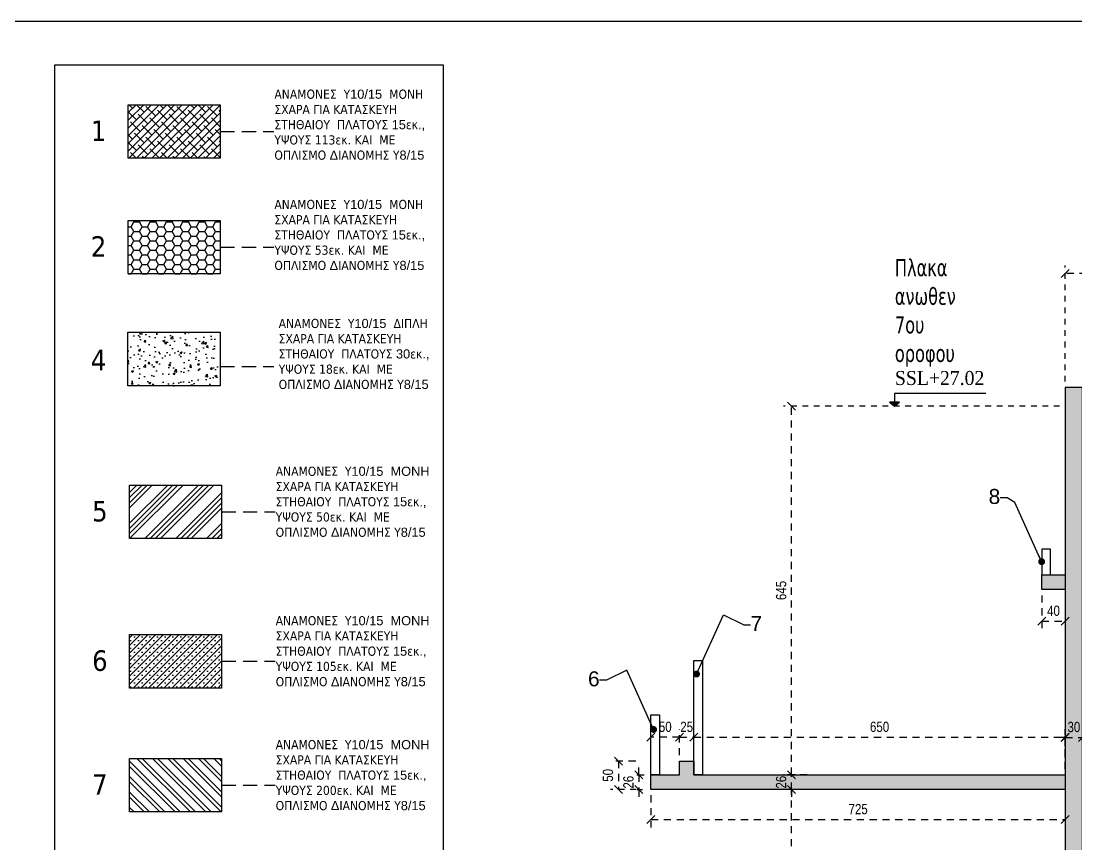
# Model space of a CAD drawing. Header units: millimetres. Extents: x -2171 to 1563, y -1758 to -1505.
# Drawn here: x 937.24 to 955.69, y -1605.25 to -1590.85 of the extents above; entities that cross this region are included whole.
import ezdxf
from ezdxf.enums import TextEntityAlignment as Align

# ---------------------------------------------------------------- set-up
doc = ezdxf.new("R2010")
doc.units = ezdxf.units.MM
doc.header["$PDMODE"] = 32
for name, pattern in [('DASHDOT', [25.4, 12.7, -6.35, 0, -6.35]), ('DASHED2', [0.375, 0.25, -0.125]), ('HIDDEN', [0.375, 0.25, -0.125]), ('HIDDEN2', [0.1875, 0.125, -0.0625])]:
    doc.linetypes.add(name, pattern=pattern)
doc.layers.get('Defpoints').update_dxf_attribs({"color": 6})
for name, color, linetype in [('-S-AKSONES', 50, 'DASHDOT'), ('-S_TEXT', 3, 'Continuous'), ('A-TEXT', 7, 'Continuous'), ('AM_5', 7, 'Continuous'), ('Geo_Beam_0', 94, 'Continuous'), ('Geo_Lines_-1', 94, 'Continuous'), ('Geo_Lines_0', 7, 'Continuous'), ('Geo_Lines_3', 7, 'Continuous'), ('Sect_Dim', 7, 'Continuous'), ('Sect_Fill', 7, 'Continuous'), ('Sect_Line_Bold', 7, 'Continuous'), ('STITHAIO', 94, 'Continuous')]:
    doc.layers.add(name, color=color, linetype=linetype)
doc.styles.add('1-100', font='arial.ttf', dxfattribs={"width": 0.8})
doc.styles.add('ag', font='arial.ttf', dxfattribs={"height": 0.25})
doc.styles.add('GR-SIMPL', font='GR-SIMPL.shx', dxfattribs={"width": 0.8})
doc.styles.add('S1TmsNwRmn11_b_934_161', font='times.ttf', dxfattribs={"width": 0.933629, "height": 0.001087})
doc.styles.get("Standard").update_dxf_attribs({"font": 'tahoma.ttf'})
doc.dimstyles.new('CHRISTOFOROS', dxfattribs={"dimscale": 0.2, "dimtxt": 0.25, "dimasz": 0.6, "dimexe": 0, "dimexo": 0, "dimgap": 0, "dimtad": 0, "dimdec": 0, "dimlfac": 100, "dimzin": 0, "dimdsep": 46, "dimtxsty": 'ag', "dimblk": 'ARCHTICK', "dimcen": 0, "dimclrd": 256, "dimclre": 256, "dimclrt": 1, "dimaunit": 1, "dimadec": 0, "dimazin": 0, "dimtfac": 1, "dimtdec": 0, "dimtofl": 0, "dimtmove": 0, "dimatfit": 3, "dimfxl": 1, "dimtolj": 1, "dimtzin": 0, "dimlwd": -1, "dimlwe": -1, "dimarcsym": 0})
doc.dimstyles.new('Copy of 1-100', dxfattribs={"dimtxt": 0.18, "dimasz": 0.14, "dimexe": 0.14, "dimexo": 0.1, "dimgap": 0.09, "dimtad": 1, "dimdec": 0, "dimlfac": 100, "dimrnd": 5, "dimzin": 5, "dimdsep": 46, "dimtxsty": '1-100', "dimblk": 'OBLIQUE', "dimcen": 0.09, "dimclrd": 1, "dimclre": 1, "dimclrt": 2, "dimadec": 0, "dimazin": 0, "dimtfac": 1, "dimtdec": 0, "dimtix": 1, "dimtmove": 2, "dimatfit": 3, "dimfxl": 5, "dimfxlon": 1, "dimtolj": 1, "dimtzin": 5, "dimarcsym": 0})

# ---------------------------------------------------------------- blocks, each defined once
blk = doc.blocks.new('_Oblique')
at = {"color": 0, "linetype": 'ByBlock', "lineweight": -2}
blk.add_line((-0.5, -0.5), (0.5, 0.5), dxfattribs=at)
blk = doc.blocks.new('*D979')
at = {"layer": 'AM_5', "color": 1, "linetype": 'HIDDEN', "lineweight": -2, "ltscale": 0.5, "transparency": 16777216}
blk.add_line((947.991, -1603.804), (947.547, -1603.804), dxfattribs=at)
at = {"layer": 'AM_5', "color": 1, "linetype": 'DASHED2', "lineweight": -2, "ltscale": 0.5, "transparency": 16777216}
blk.add_line((947.687, -1603.804), (947.687, -1604.304), dxfattribs=at)
at = {"layer": 'AM_5', "color": 1, "linetype": 'HIDDEN2', "lineweight": -2, "ltscale": 0.5, "transparency": 16777216}
blk.add_line((947.991, -1604.304), (947.547, -1604.304), dxfattribs=at)
at = {"layer": 'Defpoints', "color": 0, "ltscale": 0.5, "transparency": 16777216}
for p in [(948.091, -1603.804), (947.687, -1604.304), (948.091, -1604.304)]:
    blk.add_point(p, dxfattribs=at)
at = {"layer": 'AM_5', "color": 1, "lineweight": -2, "ltscale": 0.5, "transparency": 16777216, "xscale": 0.14, "yscale": 0.14, "zscale": 0.14}
for p, rotation in [((947.687, -1603.804), 90), ((947.687, -1604.304), 270)]:
    blk.add_blockref('_Oblique', p, dxfattribs=dict(at, rotation=rotation))
at = {"layer": 'AM_5', "color": 2, "ltscale": 0.5, "transparency": 16777216, "insert": (947.505, -1604.054), "char_height": 0.18, "attachment_point": 5, "rotation": 90, "style": '1-100'}
blk.add_mtext('\\A1;50', dxfattribs=at)
blk = doc.blocks.new('*D980')
at = {"layer": 'AM_5', "color": 1, "linetype": 'HIDDEN', "lineweight": -2, "ltscale": 0.5, "transparency": 16777216}
blk.add_line((948.01, -1604.044), (948.185, -1604.044), dxfattribs=at)
at = {"layer": 'AM_5', "color": 1, "linetype": 'DASHED2', "lineweight": -2, "ltscale": 0.5, "transparency": 16777216}
for p, q in [((948.045, -1604.044), (948.045, -1603.904)), ((948.045, -1604.044), (948.045, -1604.304)), ((948.045, -1604.304), (948.045, -1604.444))]:
    blk.add_line(p, q, dxfattribs=at)
at = {"layer": 'AM_5', "color": 1, "linetype": 'HIDDEN2', "lineweight": -2, "ltscale": 0.5, "transparency": 16777216}
blk.add_line((948.01, -1604.304), (948.185, -1604.304), dxfattribs=at)
at = {"layer": 'Defpoints', "color": 0, "ltscale": 0.5, "transparency": 16777216}
for p in [(947.91, -1604.044), (947.91, -1604.304), (948.045, -1604.304)]:
    blk.add_point(p, dxfattribs=at)
at = {"layer": 'AM_5', "color": 1, "lineweight": -2, "ltscale": 0.5, "transparency": 16777216, "xscale": 0.14, "yscale": 0.14, "zscale": 0.14}
for p, rotation in [((948.045, -1604.044), 270), ((948.045, -1604.304), 90)]:
    blk.add_blockref('_Oblique', p, dxfattribs=dict(at, rotation=rotation))
at = {"layer": 'AM_5', "color": 2, "ltscale": 0.5, "transparency": 16777216, "insert": (947.863, -1604.174), "char_height": 0.18, "attachment_point": 5, "rotation": 90, "style": '1-100'}
blk.add_mtext('\\A1;26', dxfattribs=at)
blk = doc.blocks.new('*D981')
at = {"layer": 'AM_5', "color": 1, "linetype": 'HIDDEN', "lineweight": -2, "ltscale": 0.5, "transparency": 16777216}
blk.add_line((948.757, -1603.704), (948.757, -1603.248), dxfattribs=at)
at = {"layer": 'AM_5', "color": 1, "linetype": 'HIDDEN2', "lineweight": -2, "ltscale": 0.5, "transparency": 16777216}
blk.add_line((949.007, -1603.704), (949.007, -1603.248), dxfattribs=at)
at = {"layer": 'AM_5', "color": 1, "linetype": 'DASHED2', "lineweight": -2, "ltscale": 0.5, "transparency": 16777216}
for p, q in [((948.757, -1603.388), (948.617, -1603.388)), ((948.757, -1603.388), (949.007, -1603.388)), ((949.007, -1603.388), (949.147, -1603.388))]:
    blk.add_line(p, q, dxfattribs=at)
at = {"layer": 'Defpoints', "color": 0, "ltscale": 0.5, "transparency": 16777216}
for p in [(949.007, -1603.388), (948.757, -1603.804), (949.007, -1603.804)]:
    blk.add_point(p, dxfattribs=at)
at = {"layer": 'AM_5', "color": 1, "lineweight": -2, "ltscale": 0.5, "transparency": 16777216, "xscale": 0.14, "yscale": 0.14, "zscale": 0.14}
blk.add_blockref('_Oblique', (948.757, -1603.388), dxfattribs=at)
at = {"layer": 'AM_5', "color": 1, "lineweight": -2, "ltscale": 0.5, "transparency": 16777216, "xscale": 0.14, "yscale": 0.14, "zscale": 0.14, "rotation": 180}
blk.add_blockref('_Oblique', (949.007, -1603.388), dxfattribs=at)
at = {"layer": 'AM_5', "color": 2, "ltscale": 0.5, "transparency": 16777216, "insert": (948.882, -1603.206), "char_height": 0.18, "attachment_point": 5, "style": '1-100'}
blk.add_mtext('\\A1;25', dxfattribs=at)
blk = doc.blocks.new('*D982')
at = {"layer": 'AM_5', "color": 1, "linetype": 'HIDDEN', "lineweight": -2, "ltscale": 0.5, "transparency": 16777216}
blk.add_line((949.007, -1603.704), (949.007, -1603.248), dxfattribs=at)
at = {"layer": 'AM_5', "color": 1, "linetype": 'HIDDEN2', "lineweight": -2, "ltscale": 0.5, "transparency": 16777216}
blk.add_line((955.507, -1603.944), (955.507, -1603.248), dxfattribs=at)
at = {"layer": 'AM_5', "color": 1, "linetype": 'DASHED2', "lineweight": -2, "ltscale": 0.5, "transparency": 16777216}
blk.add_line((949.007, -1603.388), (955.507, -1603.388), dxfattribs=at)
at = {"layer": 'Defpoints', "color": 0, "ltscale": 0.5, "transparency": 16777216}
for p in [(955.507, -1603.388), (949.007, -1603.804), (955.507, -1604.044)]:
    blk.add_point(p, dxfattribs=at)
at = {"layer": 'AM_5', "color": 1, "lineweight": -2, "ltscale": 0.5, "transparency": 16777216, "xscale": 0.14, "yscale": 0.14, "zscale": 0.14, "rotation": 180}
blk.add_blockref('_Oblique', (949.007, -1603.388), dxfattribs=at)
at = {"layer": 'AM_5', "color": 1, "lineweight": -2, "ltscale": 0.5, "transparency": 16777216, "xscale": 0.14, "yscale": 0.14, "zscale": 0.14}
blk.add_blockref('_Oblique', (955.507, -1603.388), dxfattribs=at)
at = {"layer": 'AM_5', "color": 2, "ltscale": 0.5, "transparency": 16777216, "insert": (952.257, -1603.206), "char_height": 0.18, "attachment_point": 5, "style": '1-100'}
blk.add_mtext('\\A1;650', dxfattribs=at)
blk = doc.blocks.new('*D983')
at = {"layer": 'AM_5', "color": 1, "linetype": 'HIDDEN2', "lineweight": -2, "ltscale": 0.5, "transparency": 16777216}
blk.add_line((948.257, -1603.944), (948.257, -1603.248), dxfattribs=at)
at = {"layer": 'AM_5', "color": 1, "linetype": 'HIDDEN', "lineweight": -2, "ltscale": 0.5, "transparency": 16777216}
blk.add_line((948.757, -1603.704), (948.757, -1603.248), dxfattribs=at)
at = {"layer": 'AM_5', "color": 1, "linetype": 'DASHED2', "lineweight": -2, "ltscale": 0.5, "transparency": 16777216}
blk.add_line((948.757, -1603.388), (948.257, -1603.388), dxfattribs=at)
at = {"layer": 'Defpoints', "color": 0, "ltscale": 0.5, "transparency": 16777216}
for p in [(948.257, -1603.388), (948.757, -1603.804), (948.257, -1604.044)]:
    blk.add_point(p, dxfattribs=at)
at = {"layer": 'AM_5', "color": 1, "lineweight": -2, "ltscale": 0.5, "transparency": 16777216, "xscale": 0.14, "yscale": 0.14, "zscale": 0.14, "rotation": 180}
blk.add_blockref('_Oblique', (948.257, -1603.388), dxfattribs=at)
at = {"layer": 'AM_5', "color": 1, "lineweight": -2, "ltscale": 0.5, "transparency": 16777216, "xscale": 0.14, "yscale": 0.14, "zscale": 0.14}
blk.add_blockref('_Oblique', (948.757, -1603.388), dxfattribs=at)
at = {"layer": 'AM_5', "color": 2, "ltscale": 0.5, "transparency": 16777216, "insert": (948.507, -1603.206), "char_height": 0.18, "attachment_point": 5, "style": '1-100'}
blk.add_mtext('\\A1;50', dxfattribs=at)
blk = doc.blocks.new('*D984')
at = {"layer": 'AM_5', "color": 1, "linetype": 'HIDDEN', "lineweight": -2, "ltscale": 0.5, "transparency": 16777216}
blk.add_line((948.257, -1604.404), (948.257, -1604.968), dxfattribs=at)
at = {"layer": 'AM_5', "color": 1, "linetype": 'HIDDEN2', "lineweight": -2, "ltscale": 0.5, "transparency": 16777216}
blk.add_line((955.507, -1604.404), (955.507, -1604.968), dxfattribs=at)
at = {"layer": 'AM_5', "color": 1, "linetype": 'DASHED2', "lineweight": -2, "ltscale": 0.5, "transparency": 16777216}
blk.add_line((948.257, -1604.828), (955.507, -1604.828), dxfattribs=at)
at = {"layer": 'Defpoints', "color": 0, "ltscale": 0.5, "transparency": 16777216}
for p in [(948.257, -1604.304), (955.507, -1604.304), (955.507, -1604.828)]:
    blk.add_point(p, dxfattribs=at)
at = {"layer": 'AM_5', "color": 1, "lineweight": -2, "ltscale": 0.5, "transparency": 16777216, "xscale": 0.14, "yscale": 0.14, "zscale": 0.14, "rotation": 180}
blk.add_blockref('_Oblique', (948.257, -1604.828), dxfattribs=at)
at = {"layer": 'AM_5', "color": 1, "lineweight": -2, "ltscale": 0.5, "transparency": 16777216, "xscale": 0.14, "yscale": 0.14, "zscale": 0.14}
blk.add_blockref('_Oblique', (955.507, -1604.828), dxfattribs=at)
at = {"layer": 'AM_5', "color": 2, "ltscale": 0.5, "transparency": 16777216, "insert": (951.882, -1604.646), "char_height": 0.18, "attachment_point": 5, "style": '1-100'}
blk.add_mtext('\\A1;725', dxfattribs=at)
blk = doc.blocks.new('*D995')
at = {"layer": 'AM_5', "color": 1, "linetype": 'HIDDEN2', "lineweight": -2, "ltscale": 0.5, "transparency": 16777216}
blk.add_line((955.507, -1597.164), (955.507, -1595.133), dxfattribs=at)
at = {"layer": 'AM_5', "color": 1, "linetype": 'HIDDEN', "lineweight": -2, "ltscale": 0.5, "transparency": 16777216}
blk.add_line((963.307, -1595.964), (963.307, -1595.133), dxfattribs=at)
at = {"layer": 'AM_5', "color": 1, "linetype": 'DASHED2', "lineweight": -2, "ltscale": 0.5, "transparency": 16777216}
blk.add_line((963.307, -1595.273), (955.507, -1595.273), dxfattribs=at)
at = {"layer": 'Defpoints', "color": 0, "ltscale": 0.5, "transparency": 16777216}
for p in [(955.507, -1595.273), (963.307, -1596.064), (955.507, -1597.264)]:
    blk.add_point(p, dxfattribs=at)
at = {"layer": 'AM_5', "color": 1, "lineweight": -2, "ltscale": 0.5, "transparency": 16777216, "xscale": 0.14, "yscale": 0.14, "zscale": 0.14, "rotation": 180}
blk.add_blockref('_Oblique', (955.507, -1595.273), dxfattribs=at)
at = {"layer": 'AM_5', "color": 1, "lineweight": -2, "ltscale": 0.5, "transparency": 16777216, "xscale": 0.14, "yscale": 0.14, "zscale": 0.14}
blk.add_blockref('_Oblique', (963.307, -1595.273), dxfattribs=at)
at = {"layer": 'AM_5', "color": 2, "ltscale": 0.5, "transparency": 16777216, "insert": (959.407, -1595.091), "char_height": 0.18, "attachment_point": 5, "style": '1-100'}
blk.add_mtext('\\A1;780', dxfattribs=at)
blk = doc.blocks.new('*D1004')
at = {"layer": 'AM_5', "color": 1, "linetype": 'HIDDEN2', "lineweight": -2, "ltscale": 0.5, "transparency": 16777216}
blk.add_line((951.028, -1604.304), (950.577, -1604.304), dxfattribs=at)
at = {"layer": 'AM_5', "color": 1, "linetype": 'DASHED2', "lineweight": -2, "ltscale": 0.5, "transparency": 16777216}
blk.add_line((950.717, -1607.544), (950.717, -1604.304), dxfattribs=at)
at = {"layer": 'AM_5', "color": 1, "linetype": 'HIDDEN', "lineweight": -2, "ltscale": 0.5, "transparency": 16777216}
blk.add_line((950.844, -1607.544), (950.577, -1607.544), dxfattribs=at)
at = {"layer": 'Defpoints', "color": 0, "ltscale": 0.5, "transparency": 16777216}
for p in [(950.717, -1604.304), (951.128, -1604.304), (950.944, -1607.544)]:
    blk.add_point(p, dxfattribs=at)
at = {"layer": 'AM_5', "color": 1, "lineweight": -2, "ltscale": 0.5, "transparency": 16777216, "xscale": 0.14, "yscale": 0.14, "zscale": 0.14}
for p, rotation in [((950.717, -1604.304), 90), ((950.717, -1607.544), 270)]:
    blk.add_blockref('_Oblique', p, dxfattribs=dict(at, rotation=rotation))
at = {"layer": 'AM_5', "color": 2, "ltscale": 0.5, "transparency": 16777216, "insert": (950.535, -1605.924), "char_height": 0.18, "attachment_point": 5, "rotation": 90, "style": '1-100'}
blk.add_mtext('\\A1;324', dxfattribs=at)
blk = doc.blocks.new('*D1005')
at = {"layer": 'AM_5', "color": 1, "linetype": 'HIDDEN2', "lineweight": -2, "ltscale": 0.5, "transparency": 16777216}
blk.add_line((950.99, -1604.044), (950.577, -1604.044), dxfattribs=at)
at = {"layer": 'AM_5', "color": 1, "linetype": 'DASHED2', "lineweight": -2, "ltscale": 0.5, "transparency": 16777216}
for p, q in [((950.717, -1604.044), (950.717, -1603.904)), ((950.717, -1604.304), (950.717, -1604.044)), ((950.717, -1604.304), (950.717, -1604.444))]:
    blk.add_line(p, q, dxfattribs=at)
at = {"layer": 'AM_5', "color": 1, "linetype": 'HIDDEN', "lineweight": -2, "ltscale": 0.5, "transparency": 16777216}
blk.add_line((951.028, -1604.304), (950.577, -1604.304), dxfattribs=at)
at = {"layer": 'Defpoints', "color": 0, "ltscale": 0.5, "transparency": 16777216}
for p in [(950.717, -1604.044), (951.09, -1604.044), (951.128, -1604.304)]:
    blk.add_point(p, dxfattribs=at)
at = {"layer": 'AM_5', "color": 1, "lineweight": -2, "ltscale": 0.5, "transparency": 16777216, "xscale": 0.14, "yscale": 0.14, "zscale": 0.14}
for p, rotation in [((950.717, -1604.044), 270), ((950.717, -1604.304), 90)]:
    blk.add_blockref('_Oblique', p, dxfattribs=dict(at, rotation=rotation))
at = {"layer": 'AM_5', "color": 2, "ltscale": 0.5, "transparency": 16777216, "insert": (950.535, -1604.174), "char_height": 0.18, "attachment_point": 5, "rotation": 90, "style": '1-100'}
blk.add_mtext('\\A1;26', dxfattribs=at)
blk = doc.blocks.new('*D1006')
at = {"layer": 'AM_5', "color": 1, "linetype": 'HIDDEN2', "lineweight": -2, "ltscale": 0.5, "transparency": 16777216}
blk.add_line((955.407, -1597.594), (950.577, -1597.594), dxfattribs=at)
at = {"layer": 'AM_5', "color": 1, "linetype": 'DASHED2', "lineweight": -2, "ltscale": 0.5, "transparency": 16777216}
blk.add_line((950.717, -1604.044), (950.717, -1597.594), dxfattribs=at)
at = {"layer": 'AM_5', "color": 1, "linetype": 'HIDDEN', "lineweight": -2, "ltscale": 0.5, "transparency": 16777216}
blk.add_line((950.99, -1604.044), (950.577, -1604.044), dxfattribs=at)
at = {"layer": 'Defpoints', "color": 0, "ltscale": 0.5, "transparency": 16777216}
for p in [(950.717, -1597.594), (955.507, -1597.594), (951.09, -1604.044)]:
    blk.add_point(p, dxfattribs=at)
at = {"layer": 'AM_5', "color": 1, "lineweight": -2, "ltscale": 0.5, "transparency": 16777216, "xscale": 0.14, "yscale": 0.14, "zscale": 0.14}
for p, rotation in [((950.717, -1597.594), 90), ((950.717, -1604.044), 270)]:
    blk.add_blockref('_Oblique', p, dxfattribs=dict(at, rotation=rotation))
at = {"layer": 'AM_5', "color": 2, "ltscale": 0.5, "transparency": 16777216, "insert": (950.535, -1600.819), "char_height": 0.18, "attachment_point": 5, "rotation": 90, "style": '1-100'}
blk.add_mtext('\\A1;645', dxfattribs=at)
blk = doc.blocks.new('*D1039')
at = {"layer": 'AM_5', "color": 1, "linetype": 'HIDDEN', "lineweight": -2, "ltscale": 0.5, "transparency": 16777216}
blk.add_line((955.507, -1603.944), (955.507, -1603.251), dxfattribs=at)
at = {"layer": 'AM_5', "color": 1, "linetype": 'HIDDEN2', "lineweight": -2, "ltscale": 0.5, "transparency": 16777216}
blk.add_line((955.807, -1603.944), (955.807, -1603.251), dxfattribs=at)
at = {"layer": 'AM_5', "color": 1, "linetype": 'DASHED2', "lineweight": -2, "ltscale": 0.5, "transparency": 16777216}
for p, q in [((955.507, -1603.391), (955.367, -1603.391)), ((955.507, -1603.391), (955.807, -1603.391)), ((955.807, -1603.391), (955.947, -1603.391))]:
    blk.add_line(p, q, dxfattribs=at)
at = {"layer": 'Defpoints', "color": 0, "ltscale": 0.5, "transparency": 16777216}
for p in [(955.807, -1603.391), (955.507, -1604.044), (955.807, -1604.044)]:
    blk.add_point(p, dxfattribs=at)
at = {"layer": 'AM_5', "color": 1, "lineweight": -2, "ltscale": 0.5, "transparency": 16777216, "xscale": 0.14, "yscale": 0.14, "zscale": 0.14}
blk.add_blockref('_Oblique', (955.507, -1603.391), dxfattribs=at)
at = {"layer": 'AM_5', "color": 1, "lineweight": -2, "ltscale": 0.5, "transparency": 16777216, "xscale": 0.14, "yscale": 0.14, "zscale": 0.14, "rotation": 180}
blk.add_blockref('_Oblique', (955.807, -1603.391), dxfattribs=at)
at = {"layer": 'AM_5', "color": 2, "ltscale": 0.5, "transparency": 16777216, "insert": (955.657, -1603.209), "char_height": 0.18, "attachment_point": 5, "style": '1-100'}
blk.add_mtext('\\A1;30', dxfattribs=at)
blk = doc.blocks.new('_ArchTick')
at = {"color": 0, "linetype": 'ByBlock', "const_width": 0.15}
blk.add_lwpolyline([(-0.5, -0.5), (0.5, 0.5)], dxfattribs=at)
blk = doc.blocks.new('*D1477')
at = {"layer": 'AM_5', "color": 1, "linetype": 'HIDDEN', "lineweight": -2, "ltscale": 0.5, "transparency": 16777216}
blk.add_line((955.095, -1600.904), (955.095, -1601.497), dxfattribs=at)
at = {"layer": 'AM_5', "color": 1, "linetype": 'HIDDEN2', "lineweight": -2, "ltscale": 0.5, "transparency": 16777216}
blk.add_line((955.507, -1600.904), (955.507, -1601.497), dxfattribs=at)
at = {"layer": 'AM_5', "color": 1, "linetype": 'DASHED2', "lineweight": -2, "ltscale": 0.5, "transparency": 16777216}
blk.add_line((955.095, -1601.357), (955.507, -1601.357), dxfattribs=at)
at = {"layer": 'Defpoints', "color": 0, "ltscale": 0.5, "transparency": 16777216}
for p in [(955.095, -1600.804), (955.507, -1600.804), (955.507, -1601.357)]:
    blk.add_point(p, dxfattribs=at)
at = {"layer": 'AM_5', "color": 1, "lineweight": -2, "ltscale": 0.5, "transparency": 16777216, "xscale": 0.14, "yscale": 0.14, "zscale": 0.14, "rotation": 180}
blk.add_blockref('_Oblique', (955.095, -1601.357), dxfattribs=at)
at = {"layer": 'AM_5', "color": 1, "lineweight": -2, "ltscale": 0.5, "transparency": 16777216, "xscale": 0.14, "yscale": 0.14, "zscale": 0.14}
blk.add_blockref('_Oblique', (955.507, -1601.357), dxfattribs=at)
at = {"layer": 'AM_5', "color": 2, "ltscale": 0.5, "transparency": 16777216, "insert": (955.301, -1601.175), "char_height": 0.18, "attachment_point": 5, "style": '1-100'}
blk.add_mtext('\\A1;40', dxfattribs=at)

msp = doc.modelspace()

# ---------------------------------------------------------------- hatches: boundary and pattern name
at = {"layer": 'Geo_Beam_0', "linetype": 'Continuous', "ltscale": 0.5, "transparency": 33554687}
h = msp.add_hatch(dxfattribs=at)
h.set_pattern_fill('SACNCR', color=253, scale=0.04)
h.set_pattern_definition([(45, (528.03612, 21.68829), (-0.067351921, 0.067351921), []), (45, (528.103475, 21.68829), (-0.067351921, 0.067351921), [0, -0.09525])])
h.paths.add_polyline_path([(940.7436, -1602.5261), (940.7436, -1601.5889), (939.132, -1601.5889), (939.132, -1602.5261)])
at = {"layer": 'Geo_Lines_-1', "ltscale": 0.5, "transparency": 33554572}
h = msp.add_hatch(dxfattribs=at)
h.set_pattern_fill('ANSI38', scale=0.03)
h.set_pattern_definition([(45, (3032.54976, 453.29994), (-0.067351921, 0.067351921), []), (135, (3032.54976, 453.29994), (-0.2020557627, 0.067351921), [0.238125, -0.142875])])
h.paths.add_polyline_path([(940.7208, -1593.2549), (940.7208, -1592.3177), (939.1093, -1592.3177), (939.1093, -1593.2549)])
at = {"layer": 'Geo_Lines_0', "linetype": 'Continuous', "ltscale": 0.5}
h = msp.add_hatch(dxfattribs=at)
h.set_pattern_fill('HONEY', color=9, scale=0.03)
h.set_pattern_definition([(0, (2039.06201, 41.55061), (0.142875, 0.0824889193), [0.09525, -0.1905]), (120, (2039.06201, 41.55061), (-0.1428749997, 0.08248892), [0.09525, -0.1905]), (60, (2039.06201, 41.55061), (3e-10, 0.1649778392), [-0.1905, 0.09525])])
h.paths.add_polyline_path([(940.7208, -1595.2784), (940.7208, -1594.3412), (939.1093, -1594.3412), (939.1093, -1595.2784)])
at = {"layer": 'Geo_Lines_3', "linetype": 'Continuous', "ltscale": 0.5, "transparency": 33554572}
h = msp.add_hatch(dxfattribs=at)
h.set_pattern_fill('ANSI34', color=9, scale=0.02)
h.set_pattern_definition([(45, (2918.87494, 427.51595), (-0.269407684, 0.269407684), []), (45, (2918.96475, 427.51595), (-0.269407684, 0.269407684), []), (45, (2919.05455, 427.51595), (-0.269407684, 0.269407684), []), (45, (2919.14435, 427.51595), (-0.269407684, 0.269407684), [])])
h.paths.add_polyline_path([(940.7436, -1599.9109), (940.7436, -1598.9737), (939.132, -1598.9737), (939.132, -1599.9109)])
h = msp.add_hatch(dxfattribs=at)
h.set_pattern_fill('ANSI32', color=9, scale=0.02, angle=90)
h.set_pattern_definition([(135, (528.03612, 21.68829), (-0.134703842, -0.134703842), []), (135, (528.03612, 21.7781), (-0.134703842, -0.134703842), [])])
h.paths.add_polyline_path([(940.7436, -1604.6954), (940.7436, -1603.7583), (939.132, -1603.7583), (939.132, -1604.6954)])
at = {"layer": 'Sect_Dim'}
msp.add_hatch(color=9, dxfattribs=at).paths.add_polyline_path([(952.6066, -1597.5239), (952.4316, -1597.5239), (952.5191, -1597.5939)])
at = {"layer": 'Sect_Fill', "ltscale": 0.5, "transparency": 33554572}
h = msp.add_hatch(color=7, dxfattribs=at)
h.dxf.hatch_style = 1
h.paths.add_polyline_path([(963.5572, -1596.2639), (963.5572, -1628.9139), (965.5572, -1628.9139), (965.5572, -1596.2639)], flags=16)
h.paths.add_polyline_path([(966.0072, -1629.6139), (966.0072, -1628.9139), (965.8572, -1628.9139), (965.8572, -1596.0639), (963.3072, -1596.0639), (963.3072, -1627.3639), (955.8073, -1627.3639), (955.8073, -1597.2639), (955.5072, -1597.2639), (955.5072, -1628.1639), (963.1572, -1628.1639), (963.1572, -1629.6139)])
at = {"layer": 'Sect_Fill'}
for points in [[(955.0955, -1600.5439), (955.5072, -1600.5439), (955.5072, -1600.8039), (955.0955, -1600.8039)], [(948.2573, -1604.0439), (948.7573, -1604.0441), (948.7573, -1603.8041), (949.0072, -1603.8041), (949.0072, -1604.0439), (955.5072, -1604.0439), (955.5072, -1604.3039), (948.2573, -1604.3039)]]:
    msp.add_hatch(color=253, dxfattribs=at).paths.add_polyline_path(points)
at = {"layer": 'STITHAIO', "ltscale": 0.5, "transparency": 33554572}
h = msp.add_hatch(dxfattribs=at)
h.set_pattern_fill('AR-CONC', scale=0.002)
h.set_pattern_definition([(50, (1978.25182, 30.34512), (0.36436934, -0.03187817), [0.0381, -0.4191]), (355, (1978.2518, 30.34512), (-0.07048684, 0.38211369), [0.03048, -0.33528117]), (100.451445, (1978.28218, 30.34246), (0.293882494, 0.350235504), [0.03238002, -0.35618049]), (46.1842, (1978.2518, 30.4467), (0.54215808, -0.08408466), [0.05715, -0.62865]), (96.635558, (1978.297, 30.4397), (0.47480827, 0.49485225), [0.04857005, -0.53427122]), (351.18415, (1978.2518, 30.4467), (0.47480827, 0.49485225), [0.04571993, -0.50291946]), (21, (1978.30262, 30.42132), (0.303228783, -0.204530396), [0.0381, -0.4191]), (326, (1978.3026, 30.42132), (0.12360406, 0.36837593), [0.03048, -0.33528]), (71.451445, (1978.3279, 30.40428), (0.42683284, 0.16384554), [0.03238002, -0.356179875]), (37.5, (1978.25182, 30.34512), (0.0061772065, 0.169110078), [0, -0.331216, 0, -0.34036, 0, -0.33655]), (7.5, (1978.25182, 30.34512), (0.133639325, 0.20036115), [0, -0.194056, 0, -0.323596, 0, -0.12827]), (327.5, (1978.13853, 30.34512), (0.27118119, -0.011457488), [0, -0.127, 0, -0.39624, 0, -0.52578]), (317.5, (1978.08773, 30.34512), (0.296258363, 0.050852982), [0, -0.1651, 0, -0.263144, 0, -0.37338])])
h.paths.add_polyline_path([(940.7164, -1597.2357), (940.7164, -1596.2986), (939.1048, -1596.2986), (939.1048, -1597.2357)])

# ---------------------------------------------------------------- linework, layer by layer
at = {"layer": '-S-AKSONES', "linetype": 'HIDDEN'}
for p, q in [((940.7208, -1592.7863), (941.6601, -1592.7863)), ((940.7208, -1594.8098), (941.6601, -1594.8098)), ((940.7208, -1596.9002), (941.6601, -1596.9002)), ((940.7436, -1599.4423), (941.6828, -1599.4423)), ((940.7436, -1602.0575), (941.6828, -1602.0575)), ((940.7436, -1604.2268), (941.6828, -1604.2268))]:
    msp.add_line(p, q, dxfattribs=at)
at = {"layer": '-S_TEXT', "ltscale": 5}
msp.add_lwpolyline([(929.652, -1590.8537), (987.7995, -1590.8537), (987.7995, -1630.8984), (929.652, -1630.8984)], close=True, dxfattribs=at)
at = {"layer": '-S_TEXT', "color": 3, "linetype": 'Continuous', "ltscale": 0.5}
msp.add_lwpolyline([(937.8178, -1610.5649), (944.627, -1610.5649), (944.627, -1591.6226), (937.8178, -1591.6226)], close=True, dxfattribs=at)
at = {"layer": '-S_TEXT', "color": 94}
for points in [[(939.1093, -1592.3177), (940.7208, -1592.3177), (940.7208, -1593.2549), (939.1093, -1593.2549)], [(939.1093, -1594.3412), (940.7208, -1594.3412), (940.7208, -1595.2784), (939.1093, -1595.2784)], [(939.1048, -1596.2986), (940.7164, -1596.2986), (940.7164, -1597.2357), (939.1048, -1597.2357)], [(939.132, -1598.9737), (940.7436, -1598.9737), (940.7436, -1599.9109), (939.132, -1599.9109)], [(939.132, -1601.5889), (940.7436, -1601.5889), (940.7436, -1602.5261), (939.132, -1602.5261)], [(939.132, -1603.7583), (940.7436, -1603.7583), (940.7436, -1604.6954), (939.132, -1604.6954)]]:
    msp.add_lwpolyline(points, close=True, dxfattribs=at)
at = {"layer": 'Sect_Dim', "color": 7}
for points in [[(954.1148, -1597.3739), (952.5191, -1597.3739)], [(952.5191, -1597.3739), (952.5191, -1597.5239)]]:
    msp.add_lwpolyline(points, dxfattribs=at)
msp.add_lwpolyline([(952.6066, -1597.5239), (952.4316, -1597.5239), (952.5191, -1597.5939)], close=True, dxfattribs=at)
at = {"layer": 'Sect_Line_Bold', "color": 94}
msp.add_lwpolyline([(966.0072, -1629.6139), (966.0072, -1628.9139), (965.8572, -1628.9139), (965.8572, -1596.0639), (963.3072, -1596.0639), (963.3072, -1627.3639), (955.8073, -1627.3639), (955.8073, -1597.2639), (955.5072, -1597.2639), (955.5072, -1628.1639), (963.1572, -1628.1639), (963.1572, -1629.6139), (966.0072, -1629.6139)], dxfattribs=at)
at = {"layer": 'Sect_Line_Bold', "color": 94, "ltscale": 0.5}
for points in [[(955.0955, -1600.5439), (955.5072, -1600.5439), (955.5072, -1600.8039), (955.0955, -1600.8039)], [(948.2573, -1604.0439), (948.7573, -1604.0441), (948.7573, -1603.8041), (949.0072, -1603.8041), (949.0072, -1604.0439), (955.5072, -1604.0439), (955.5072, -1604.3039), (948.2573, -1604.3039)]]:
    msp.add_lwpolyline(points, close=True, dxfattribs=at)
at = {"layer": 'STITHAIO', "ltscale": 0.5}
for points in [[(955.2455, -1600.0939), (955.0955, -1600.0939), (955.0955, -1600.5439), (955.2455, -1600.5439)], [(949.0072, -1602.0439), (949.1572, -1602.0439), (949.1572, -1604.0439), (949.0072, -1604.0439)], [(948.2573, -1602.9939), (948.4073, -1602.9939), (948.4073, -1604.0439), (948.2573, -1604.0439)]]:
    msp.add_lwpolyline(points, close=True, dxfattribs=at)

# ---------------------------------------------------------------- texts
at = {"layer": '-S-AKSONES', "color": 3, "linetype": 'Continuous', "char_height": 0.2625, "width": 0.416093, "style": 'ag'}
for s, insert, attachment_point in [('8', (954.3683, -1599.0422), 3), ('7', (949.9992, -1601.2635), 1), ('6', (947.3588, -1602.2338), 3)]:
    msp.add_mtext(s, dxfattribs=dict(at, insert=insert, attachment_point=attachment_point))
at = {"layer": '-S_TEXT', "attachment_point": 1}
for s, width, insert, char_height in [('\\A1;ΑΝΑΜΟΝΕΣ  Υ{\\fArial|b0|i0|c186|p34;10/15  }ΜΟΝΗ ΣΧΑΡΑ ΓΙΑ ΚΑΤΑΣΚΕΥΗ{\\fArial|b0|i0|c186|p34; }ΣΤΗΘΑΙΟΥ  ΠΛΑΤΟΥΣ {\\fArial|b0|i0|c186|p34;15}εκ{\\fArial|b0|i0|c186|p34;., }ΥΨΟΥΣ 113εκ{\\fArial|b0|i0|c186|p34;. }ΚΑΙ {\\fArial|b0|i0|c186|p34; }ΜΕ ΟΠΛΙΣΜΟ {\\fArial|b0|i0|c186|p34;Δ}ΙΑΝΟΜΗΣ Υ{\\fArial|b0|i0|c186|p34;8/15}', 2.695595, (941.6675, -1592.0527), 0.16), ('\\A1;1', 4.518418, (938.4559, -1592.5948), 0.36), ('\\A1;ΑΝΑΜΟΝΕΣ  Υ{\\fArial|b0|i0|c186|p34;10/15  }ΜΟΝΗ ΣΧΑΡΑ ΓΙΑ ΚΑΤΑΣΚΕΥΗ{\\fArial|b0|i0|c186|p34; }ΣΤΗΘΑΙΟΥ  ΠΛΑΤΟΥΣ {\\fArial|b0|i0|c186|p34;15}εκ{\\fArial|b0|i0|c186|p34;., }ΥΨΟΥΣ 53εκ{\\fArial|b0|i0|c186|p34;. }ΚΑΙ {\\fArial|b0|i0|c186|p34; }ΜΕ ΟΠΛΙΣΜΟ {\\fArial|b0|i0|c186|p34;Δ}ΙΑΝΟΜΗΣ Υ{\\fArial|b0|i0|c186|p34;8/15}', 2.695595, (941.6675, -1593.9827), 0.16), ('\\A1;2', 4.518418, (938.4559, -1594.6183), 0.36), ('\\A1;ΑΝΑΜΟΝΕΣ  Υ{\\fArial|b0|i0|c186|p34;10/15  }ΔΙΠΛΗ ΣΧΑΡΑ ΓΙΑ ΚΑΤΑΣΚΕΥΗ{\\fArial|b0|i0|c186|p34; }ΣΤΗΘΑΙΟΥ  ΠΛΑΤΟΥΣ {\\fArial|b0|i0|c0|p34;30}εκ{\\fArial|b0|i0|c186|p34;., }ΥΨΟΥΣ 18εκ{\\fArial|b0|i0|c186|p34;. }ΚΑΙ {\\fArial|b0|i0|c186|p34; }ΜΕ ΟΠΛΙΣΜΟ {\\fArial|b0|i0|c186|p34;Δ}ΙΑΝΟΜΗΣ Υ{\\fArial|b0|i0|c186|p34;8/15}', 2.695595, (941.7426, -1596.0653), 0.16), ('\\A1;4', 4.518418, (938.4559, -1596.6067), 0.36), ('\\A1;ΑΝΑΜΟΝΕΣ  Υ{\\fArial|b0|i0|c186|p34;10/15  \\fArial|b0|i0|c161|p34;ΜΟΝΗ} ΣΧΑΡΑ ΓΙΑ ΚΑΤΑΣΚΕΥΗ{\\fArial|b0|i0|c186|p34; }ΣΤΗΘΑΙΟΥ  ΠΛΑΤΟΥΣ {\\fArial|b0|i0|c161|p34;1\\fArial|b0|i0|c186|p34;5}εκ{\\fArial|b0|i0|c186|p34;., }ΥΨΟΥΣ 50εκ{\\fArial|b0|i0|c186|p34;. }ΚΑΙ {\\fArial|b0|i0|c186|p34; }ΜΕ ΟΠΛΙΣΜΟ {\\fArial|b0|i0|c186|p34;Δ}ΙΑΝΟΜΗΣ Υ{\\fArial|b0|i0|c186|p34;8/15}', 2.695595, (941.6902, -1598.6524), 0.16), ('\\A1;5', 4.518418, (938.4786, -1599.2508), 0.36), ('\\A1;ΑΝΑΜΟΝΕΣ  Υ{\\fArial|b0|i0|c186|p34;10/15  \\fArial|b0|i0|c161|p34;ΜΟΝΗ} ΣΧΑΡΑ ΓΙΑ ΚΑΤΑΣΚΕΥΗ{\\fArial|b0|i0|c186|p34; }ΣΤΗΘΑΙΟΥ  ΠΛΑΤΟΥΣ {\\fArial|b0|i0|c161|p34;1\\fArial|b0|i0|c186|p34;5}εκ{\\fArial|b0|i0|c186|p34;., }ΥΨΟΥΣ 105εκ{\\fArial|b0|i0|c186|p34;. }ΚΑΙ {\\fArial|b0|i0|c186|p34; }ΜΕ ΟΠΛΙΣΜΟ {\\fArial|b0|i0|c186|p34;Δ}ΙΑΝΟΜΗΣ Υ{\\fArial|b0|i0|c186|p34;8/15}', 2.695595, (941.6902, -1601.2676), 0.16), ('\\A1;6', 4.518418, (938.4786, -1601.866), 0.36), ('\\A1;ΑΝΑΜΟΝΕΣ  Υ{\\fArial|b0|i0|c186|p34;10/15  \\fArial|b0|i0|c161|p34;ΜΟΝΗ} ΣΧΑΡΑ ΓΙΑ ΚΑΤΑΣΚΕΥΗ{\\fArial|b0|i0|c186|p34; }ΣΤΗΘΑΙΟΥ  ΠΛΑΤΟΥΣ {\\fArial|b0|i0|c0|p34;15}εκ{\\fArial|b0|i0|c186|p34;., }ΥΨΟΥΣ 200εκ{\\fArial|b0|i0|c186|p34;. }ΚΑΙ {\\fArial|b0|i0|c186|p34; }ΜΕ ΟΠΛΙΣΜΟ {\\fArial|b0|i0|c186|p34;Δ}ΙΑΝΟΜΗΣ Υ{\\fArial|b0|i0|c186|p34;8/15}', 2.695595, (941.6902, -1603.4369), 0.16), ('\\A1;7', 4.518418, (938.4786, -1604.0353), 0.36)]:
    msp.add_mtext_dynamic_manual_height_columns(s, width=width, gutter_width=0.8, heights=[0], dxfattribs=dict(at, insert=insert, char_height=char_height))
at = {"layer": 'A-TEXT', "color": 3, "insert": (952.5247, -1596.9046), "char_height": 0.3, "width": 1.143602, "attachment_point": 7, "style": 'GR-SIMPL'}
msp.add_mtext('{\\fTahoma|b0|i0|c161|p34;Πλακα ανωθεν \\fTahoma|b0|i0|c0|p34;7\\fTahoma|b0|i0|c161|p34;ου οροφου}', dxfattribs=at)
at = {"layer": 'Sect_Dim', "color": 7, "style": 'S1TmsNwRmn11_b_934_161', "width": 0.933629}
msp.add_text('SSL+27.02', height=0.24469, dxfattribs=at).set_placement((952.5246, -1597.1001), align=Align.MIDDLE_LEFT)

# ---------------------------------------------------------------- dimensions: what is measured, and where the dimension line sits
at = {"layer": 'AM_5', "color": 7, "ltscale": 0.5}
for base, p1, p2, picture, middle in [((955.5072, -1595.273), (963.3072, -1596.0639), (955.5072, -1597.2639), '*D995', (959.4072, -1595.0911)), ((948.2573, -1603.3877), (948.7573, -1603.8041), (948.2573, -1604.0439), '*D983', (948.5073, -1603.2058)), ((949.0072, -1603.3877), (948.7573, -1603.8041), (949.0072, -1603.8041), '*D981', (948.8823, -1603.2058)), ((955.5072, -1603.3877), (949.0072, -1603.8041), (955.5072, -1604.0439), '*D982', (952.2572, -1603.2058)), ((955.5072, -1604.828), (948.2573, -1604.3039), (955.5072, -1604.3039), '*D984', (951.8823, -1604.6461))]:
    dim = msp.add_linear_dim(base=base, p1=p1, p2=p2, dimstyle='Copy of 1-100', dxfattribs=at)
    dim.commit()
    dim.dimension.update_dxf_attribs({"geometry": picture, "text_midpoint": middle})
for base, p1, p2, picture, middle in [((950.7168, -1597.5939), (951.09, -1604.0439), (955.5072, -1597.5939), '*D1006', (950.5349, -1600.8189)), ((950.7168, -1604.0439), (951.1279, -1604.3039), (951.09, -1604.0439), '*D1005', (950.5349, -1604.1739)), ((950.7168, -1604.3039), (950.9444, -1607.5439), (951.1279, -1604.3039), '*D1004', (950.5348, -1605.9239))]:
    dim = msp.add_linear_dim(base=base, p1=p1, p2=p2, angle=90, dimstyle='Copy of 1-100', override={"dimrnd": 0.1}, dxfattribs=at)
    dim.commit()
    dim.dimension.update_dxf_attribs({"geometry": picture, "text_midpoint": middle})
at = {"layer": 'AM_5', "ltscale": 0.5}
dim = msp.add_linear_dim(base=(955.5072, -1601.3572), p1=(955.0955, -1600.8039), p2=(955.5072, -1600.8039), dimstyle='Copy of 1-100', dxfattribs=at)
dim.commit()
dim.dimension.update_dxf_attribs({"geometry": '*D1477', "text_midpoint": (955.3013, -1601.1753)})
at = {"layer": 'AM_5', "color": 1, "ltscale": 0.5}
dim = msp.add_linear_dim(base=(955.8073, -1603.3906), p1=(955.5072, -1604.0439), p2=(955.8073, -1604.0439), dimstyle='Copy of 1-100', dxfattribs=at)
dim.commit()
dim.dimension.update_dxf_attribs({"geometry": '*D1039', "text_midpoint": (955.6572, -1603.2086)})
at = {"layer": 'AM_5', "color": 7, "ltscale": 0.5}
dim = msp.add_linear_dim(base=(947.6868, -1604.3039), p1=(948.0908, -1603.8041), p2=(948.0908, -1604.3039), angle=90, dimstyle='Copy of 1-100', dxfattribs=at)
dim.commit()
dim.dimension.update_dxf_attribs({"geometry": '*D979', "text_midpoint": (947.5049, -1604.054)})
at = {"layer": 'AM_5', "ltscale": 0.5}
dim = msp.add_linear_dim(base=(948.0449, -1604.3039), p1=(947.9103, -1604.0439), p2=(947.9103, -1604.3039), angle=90, dimstyle='Copy of 1-100', override={"dimrnd": 0.1}, dxfattribs=at)
dim.commit()
dim.dimension.update_dxf_attribs({"geometry": '*D980', "text_midpoint": (947.863, -1604.1739)})

# ---------------------------------------------------------------- leaders
at = {"layer": '-S-AKSONES', "color": 1, "linetype": 'Continuous', "annotation_type": 0, "has_hookline": 1}
for points, hookline_direction, text_width in [([(955.0928, -1600.3147), (954.6228, -1599.2783), (954.4883, -1599.1979), (954.3683, -1599.1979)], 1, 0.173), ([(949.0544, -1602.2815), (949.5244, -1601.2451), (949.8792, -1601.4192), (949.9992, -1601.4192)], 0, 0.1699), ([(948.3036, -1603.2518), (947.8336, -1602.2154), (947.4788, -1602.3895), (947.3588, -1602.3895)], 1, 0.1733)]:
    msp.add_leader(points, dimstyle='CHRISTOFOROS', override={"dimgap": 0, "dimtad": 0, "dimclrd": 1, "dimldrblk": 'Dot', "dimfxl": 0.1, "dimfxlon": 1, "dimarcsym": 1}, dxfattribs=dict(at, hookline_direction=hookline_direction, text_width=text_width))

doc.saveas('drawing.dxf')
